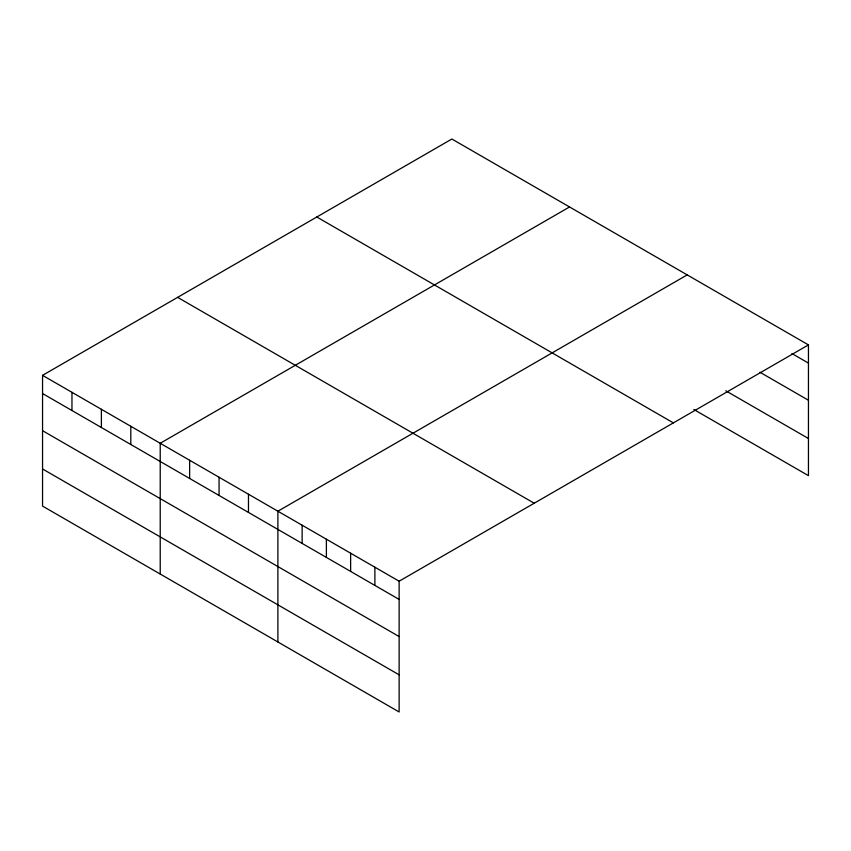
<?xml version="1.0" encoding="UTF-8"?>
<svg xmlns="http://www.w3.org/2000/svg" width="851" height="851" viewBox="0 0 851 851"><rect width="100%" height="100%" fill="white"/><g stroke="black" fill="none" stroke-linecap="round" stroke-linejoin="round"><path stroke-width="1.28" d="M808.45 344.9L399.13 581.212L399.13 711.979L42.55 506.1L42.55 375.344L451.87 139.021L808.45 344.9L808.45 475.656L693.82 409.48M569.542 206.963L160.222 443.275L160.222 574.042M687.214 274.894L277.894 511.217L277.894 641.984M791.919 353.548L808.45 363.1M759.954 372.249L808.45 400.247M725.786 390.79L808.45 438.51M316.795 217.005L673.375 422.883M177.625 297.361L534.205 503.228M42.55 375.344L399.13 581.212M42.55 393.545L399.13 599.412M42.55 430.691L399.13 636.559M42.55 468.965L399.13 674.832M374.887 567.213L374.887 585.414M350.633 553.214L350.633 571.415M326.39 539.215L326.39 557.416M302.137 525.216L302.137 543.417M248.471 494.229L248.471 512.44M219.058 477.251L219.058 495.452M189.635 460.263L189.635 478.464M130.799 426.298L130.799 444.499M101.386 409.31L101.386 427.51M71.963 392.332L71.963 410.533"/></g></svg>
